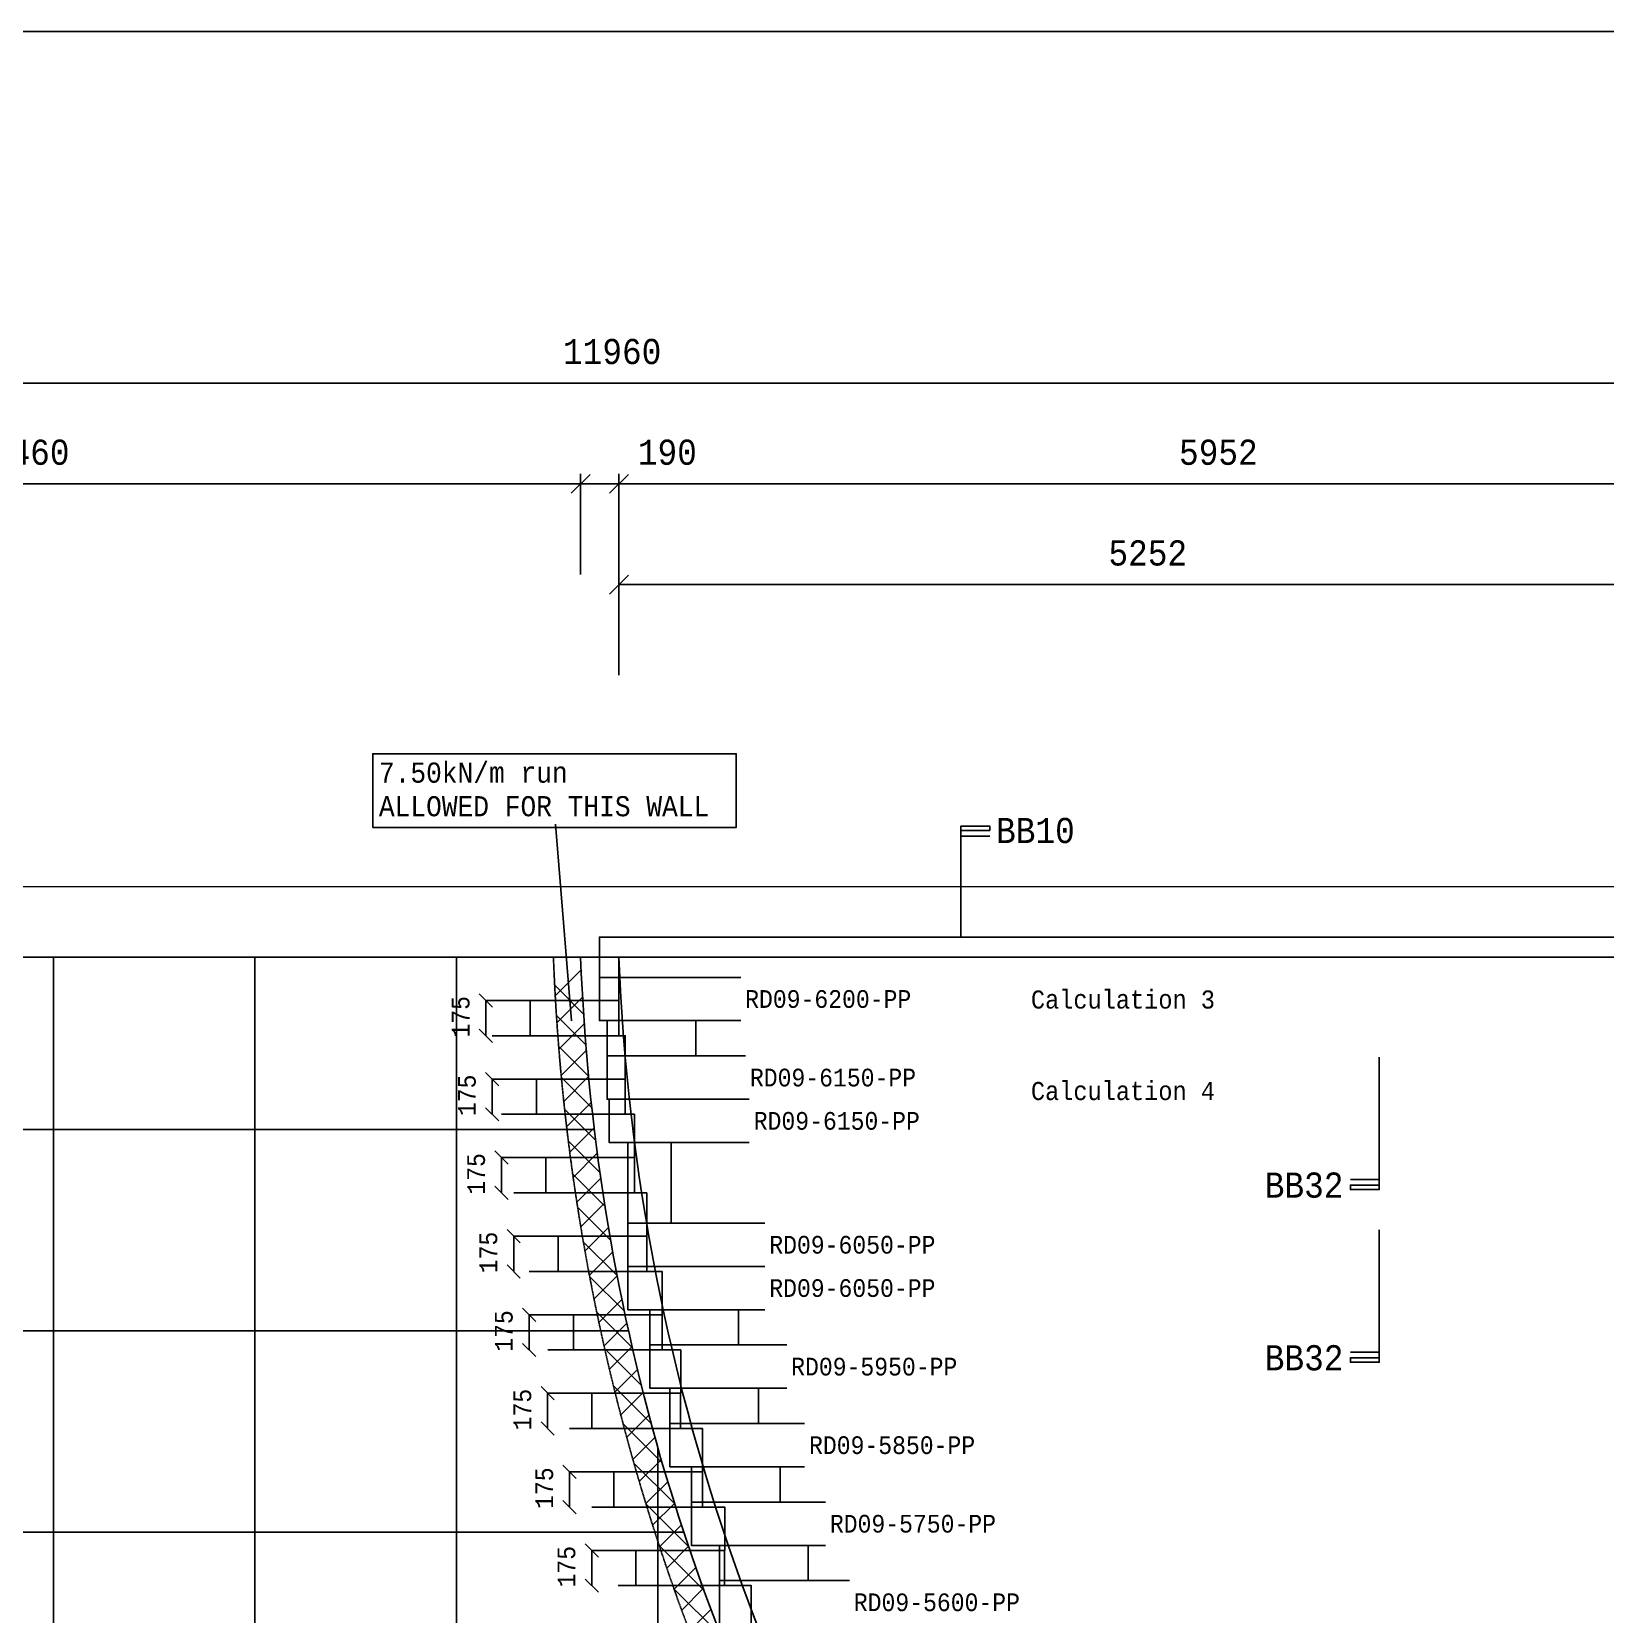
# Model space of a CAD drawing. Extents: x 0 to 40200, y 0 to 28450.
# Drawn here: x 9892 to 17702, y 20593 to 28450 of the extents above; entities that cross this region are included whole.
import ezdxf

# ---------------------------------------------------------------- set-up
doc = ezdxf.new("R2010")
doc.units = 0
doc.linetypes.add('HIDDEN2', pattern=[4.7625, 3.175, -1.5875])
for name, color, linetype in [('BEAMS', 7, 'CONTINUOUS'), ('BLOCKS', 7, 'CONTINUOUS'), ('SURVEY_LEVELS', 7, 'CONTINUOUS'), ('TITLE_BLOCK', 7, 'CONTINUOUS')]:
    doc.layers.add(name, color=color, linetype=linetype)
doc.styles.add('CADFONT1', font='monotxt.shx', dxfattribs={"width": 0.901937})
doc.dimstyles.new('EXPERTCAD-ISO', dxfattribs={"dimtxt": 100, "dimasz": 127, "dimexe": 50, "dimexo": 50, "dimgap": 50, "dimtad": 1, "dimdec": 4, "dimzin": 0, "dimtxsty": 'STANDARD', "dimblk": 'EXPERTCADARROW', "dimblk1": 'EXPERTCADARROW', "dimblk2": 'EXPERTCADARROW', "dimcen": 0.09, "dimclrd": 92, "dimclre": 92, "dimclrt": 92, "dimazin": 3, "dimtfac": 1, "dimtdec": 4, "dimtmove": 0, "dimatfit": 3, "dimtolj": 1, "dimtzin": 0})

# ---------------------------------------------------------------- blocks, each defined once
blk = doc.blocks.new('*X2')
at = {"layer": 'BEAMS', "color": 92, "linetype": 'CONTINUOUS'}
for points in [[(7225.9, 23000), (12685.2, 23000)], [(7399.1, 22000), (12855.6, 22000)], [(7677.3, 21000), (13128.3, 21000)]]:
    blk.add_lwpolyline(points, dxfattribs=at)
blk = doc.blocks.new('*X3')
at = {"layer": 'BEAMS', "color": 92, "linetype": 'CONTINUOUS'}
for points in [[(10000, 23855.1), (10000, 16682.4)], [(11000, 23855.1), (11000, 13408.2)], [(12000, 23855.1), (12000, 12255.5)], [(13000, 21423.1), (13000, 12255.5)]]:
    blk.add_lwpolyline(points, dxfattribs=at)
blk = doc.blocks.new('*X4')
at = {"layer": 'TITLE_BLOCK', "color": 92, "linetype": 'CONTINUOUS'}
for points in [[(12487.8, 23716.1), (12631.3, 23572.5)], [(12496.5, 23566), (12642.4, 23420)], [(12507.5, 23413.5), (12656, 23265.1)], [(12521, 23258.6), (12672.1, 23107.5)], [(12537, 23101.2), (12691, 22947.2)], [(12555.7, 22941), (12712.8, 22783.9)], [(12577.3, 22778), (12737.8, 22617.6)], [(12602, 22611.9), (12766, 22447.9)], [(12629.9, 22442.6), (12797.8, 22274.7)], [(12661.3, 22269.8), (12833.5, 22097.6)], [(12696.5, 22093.2), (12873.2, 21916.4)], [(12735.7, 21912.6), (12917.5, 21730.8)], [(12779.2, 21727.6), (12966.6, 21540.2)], [(12827.6, 21537.8), (13021.2, 21344.2)], [(12881.2, 21342.8), (13081.7, 21142.3)], [(12940.6, 21142), (13148.9, 20933.6)], [(13006.5, 20934.7), (13223.7, 20717.4)], [(13079.6, 20720.1), (13307.2, 20492.5)]]:
    blk.add_lwpolyline(points, dxfattribs=at)
blk = doc.blocks.new('*X5')
at = {"layer": 'TITLE_BLOCK', "color": 92, "linetype": 'CONTINUOUS'}
for points in [[(12490.6, 23662.9), (12619.3, 23791.6)], [(12498.9, 23529.8), (12626.2, 23657)], [(12508.7, 23398.2), (12634.6, 23524.1)], [(12520.1, 23268.1), (12644.6, 23392.7)], [(12532.9, 23139.5), (12656.2, 23262.8)], [(12547.1, 23012.3), (12669.2, 23134.4)], [(12562.7, 22886.4), (12683.6, 23007.4)], [(12579.6, 22761.9), (12699.4, 22881.8)], [(12597.8, 22638.7), (12716.6, 22757.5)], [(12617.3, 22516.8), (12735.1, 22634.6)], [(12638.1, 22396.1), (12754.9, 22512.9)], [(12660, 22276.7), (12775.9, 22392.5)], [(12683.1, 22158.4), (12798.1, 22273.3)], [(12707.4, 22041.2), (12821.5, 22155.3)], [(12732.8, 21925.2), (12846.1, 22038.5)], [(12759.3, 21810.3), (12871.8, 21922.7)], [(12786.9, 21696.4), (12898.6, 21808.1)], [(12815.6, 21583.7), (12926.5, 21694.6)], [(12845.2, 21471.9), (12955.5, 21582.2)], [(12875.9, 21361.2), (12985.5, 21470.8)], [(12907.6, 21251.5), (13016.5, 21360.4)], [(12940.3, 21142.8), (13048.6, 21251)], [(12974, 21035), (13081.6, 21142.6)], [(13008.6, 20928.2), (13115.6, 21035.2)], [(13044.1, 20822.3), (13150.6, 20928.7)], [(13080.6, 20717.4), (13186.5, 20823.2)], [(13118, 20613.3), (13223.3, 20718.6)], [(13156.2, 20510.1), (13261, 20614.9)]]:
    blk.add_lwpolyline(points, dxfattribs=at)
blk = doc.blocks.new('*D38')
at = {"layer": 'BEAMS', "color": 92, "linetype": 'CONTINUOUS'}
for points in [[(6846.1, 26752), (6752.4, 26658.2)], [(6799.2, 26255.1), (6799.2, 26755.1)], [(18712.2, 26658.2), (18806, 26752)], [(18759.1, 26255.1), (18759.1, 26755.1)], [(12779.2, 26705.1), (6799.2, 26705.1)], [(12779.2, 26705.1), (18759.1, 26705.1)]]:
    blk.add_lwpolyline(points, dxfattribs=at)
at = {"layer": 'BEAMS', "color": 92, "linetype": 'CONTINUOUS', "insert": (12529.2, 26924.6), "char_height": 125, "attachment_point": 1, "style": 'CADFONT1'}
blk.add_mtext('11960', dxfattribs=at)
blk = doc.blocks.new('EXPERTCADARROW')
at = {"layer": 'TITLE_BLOCK', "color": 92, "linetype": 'CONTINUOUS'}
for points in [[(0, 0), (-1, 0)], [(-0.6, 0.6), (0.6, -0.6)]]:
    blk.add_lwpolyline(points, dxfattribs=at)
blk = doc.blocks.new('*D39')
at = {"layer": 'BEAMS', "color": 92, "linetype": 'CONTINUOUS'}
for points in [[(7203.8, 26252), (7110, 26158.2)], [(12569.8, 26158.2), (12663.6, 26252)], [(12616.7, 25755.1), (12616.7, 26255.1)], [(9886.8, 26205.1), (7156.9, 26205.1)], [(9886.8, 26205.1), (12616.7, 26205.1)]]:
    blk.add_lwpolyline(points, dxfattribs=at)
at = {"layer": 'BEAMS', "color": 92, "linetype": 'CONTINUOUS', "insert": (9689.9, 26424.6), "char_height": 125, "attachment_point": 1, "style": 'CADFONT1'}
blk.add_mtext('5460', dxfattribs=at)
blk = doc.blocks.new('*D48')
at = {"layer": 'BEAMS', "color": 92, "linetype": 'CONTINUOUS'}
for points in [[(12594.6, 21267.1), (12528.6, 21333.1)], [(12561.6, 21217.4), (12561.6, 21300.1)], [(12561.6, 21217.4), (12561.6, 21125.1)], [(12528.6, 21158.1), (12594.6, 21092.1)]]:
    blk.add_lwpolyline(points, dxfattribs=at)
at = {"layer": 'BEAMS', "color": 92, "linetype": 'CONTINUOUS', "insert": (12392, 21116.2), "char_height": 88, "attachment_point": 1, "rotation": 90, "style": 'CADFONT1'}
blk.add_mtext('175', dxfattribs=at)
blk = doc.blocks.new('*D49')
at = {"layer": 'BEAMS', "color": 92, "linetype": 'CONTINUOUS'}
for points in [[(12704.5, 20877.1), (12638.5, 20943.1)], [(12671.5, 20827.4), (12671.5, 20910.1)], [(12671.5, 20827.4), (12671.5, 20735.1)], [(12638.5, 20768.1), (12704.5, 20702.1)]]:
    blk.add_lwpolyline(points, dxfattribs=at)
at = {"layer": 'BEAMS', "color": 92, "linetype": 'CONTINUOUS', "insert": (12501.9, 20726.2), "char_height": 88, "attachment_point": 1, "rotation": 90, "style": 'CADFONT1'}
blk.add_mtext('175', dxfattribs=at)
blk = doc.blocks.new('*D70')
at = {"layer": 'BEAMS', "color": 92, "linetype": 'CONTINUOUS'}
for points in [[(12853.8, 26252), (12760, 26158.2)], [(18712.2, 26158.2), (18806, 26252)], [(18759.1, 25755.1), (18759.1, 26255.1)], [(15783, 26205.1), (12806.9, 26205.1)], [(15783, 26205.1), (18759.1, 26205.1)]]:
    blk.add_lwpolyline(points, dxfattribs=at)
at = {"layer": 'BEAMS', "color": 92, "linetype": 'CONTINUOUS', "insert": (15586.1, 26424.6), "char_height": 125, "attachment_point": 1, "style": 'CADFONT1'}
blk.add_mtext('5952', dxfattribs=at)
blk = doc.blocks.new('*D71')
at = {"layer": 'TITLE_BLOCK', "color": 92, "linetype": 'CONTINUOUS'}
for points in [[(12853.8, 25752), (12760, 25658.2)], [(12806.9, 25255.1), (12806.9, 25755.1)], [(15432.8, 25705.1), (12806.9, 25705.1)], [(15432.8, 25705.1), (18058.7, 25705.1)], [(18011.8, 25658.2), (18105.6, 25752)], [(18058.7, 24668.6), (18058.7, 25755.1)]]:
    blk.add_lwpolyline(points, dxfattribs=at)
at = {"layer": 'TITLE_BLOCK', "color": 92, "linetype": 'CONTINUOUS', "insert": (15235.9, 25924.6), "char_height": 125, "attachment_point": 1, "style": 'CADFONT1'}
blk.add_mtext('5252', dxfattribs=at)
blk = doc.blocks.new('*D72')
at = {"layer": 'BEAMS', "color": 92, "linetype": 'CONTINUOUS'}
for points in [[(12210.6, 23217.1), (12144.6, 23283.1)], [(12177.6, 23167.4), (12177.6, 23250.1)], [(12144.6, 23108.1), (12210.6, 23042.1)], [(12177.6, 23167.4), (12177.6, 23075.1)]]:
    blk.add_lwpolyline(points, dxfattribs=at)
at = {"layer": 'BEAMS', "color": 92, "linetype": 'CONTINUOUS', "insert": (12008, 23066.2), "char_height": 88, "attachment_point": 1, "rotation": 90, "style": 'CADFONT1'}
blk.add_mtext('175', dxfattribs=at)
blk = doc.blocks.new('*D73')
at = {"layer": 'BEAMS', "color": 92, "linetype": 'CONTINUOUS'}
for points in [[(12256.4, 22827.1), (12190.4, 22893.1)], [(12223.4, 22777.4), (12223.4, 22860.1)], [(12190.4, 22718.1), (12256.4, 22652.1)], [(12223.4, 22777.4), (12223.4, 22685.1)]]:
    blk.add_lwpolyline(points, dxfattribs=at)
at = {"layer": 'BEAMS', "color": 92, "linetype": 'CONTINUOUS', "insert": (12053.8, 22676.2), "char_height": 88, "attachment_point": 1, "rotation": 90, "style": 'CADFONT1'}
blk.add_mtext('175', dxfattribs=at)
blk = doc.blocks.new('*D74')
at = {"layer": 'BEAMS', "color": 92, "linetype": 'CONTINUOUS'}
for points in [[(12393.8, 22047.1), (12327.8, 22113.1)], [(12360.8, 21997.4), (12360.8, 22080.1)], [(12327.8, 21938.1), (12393.8, 21872.1)], [(12360.8, 21997.4), (12360.8, 21905.1)]]:
    blk.add_lwpolyline(points, dxfattribs=at)
at = {"layer": 'BEAMS', "color": 92, "linetype": 'CONTINUOUS', "insert": (12191.2, 21896.2), "char_height": 88, "attachment_point": 1, "rotation": 90, "style": 'CADFONT1'}
blk.add_mtext('175', dxfattribs=at)
blk = doc.blocks.new('*D75')
at = {"layer": 'BEAMS', "color": 92, "linetype": 'CONTINUOUS'}
for points in [[(12486, 21657.1), (12420, 21723.1)], [(12453, 21607.4), (12453, 21690.1)], [(12420, 21548.1), (12486, 21482.1)], [(12453, 21607.4), (12453, 21515.1)]]:
    blk.add_lwpolyline(points, dxfattribs=at)
at = {"layer": 'BEAMS', "color": 92, "linetype": 'CONTINUOUS', "insert": (12283.4, 21506.2), "char_height": 88, "attachment_point": 1, "rotation": 90, "style": 'CADFONT1'}
blk.add_mtext('175', dxfattribs=at)
blk = doc.blocks.new('*D76')
at = {"layer": 'BEAMS', "color": 92, "linetype": 'CONTINUOUS'}
for points in [[(12317.3, 22437.1), (12251.3, 22503.1)], [(12284.3, 22387.4), (12284.3, 22470.1)], [(12251.3, 22328.1), (12317.3, 22262.1)], [(12284.3, 22387.4), (12284.3, 22295.1)]]:
    blk.add_lwpolyline(points, dxfattribs=at)
at = {"layer": 'BEAMS', "color": 92, "linetype": 'CONTINUOUS', "insert": (12114.7, 22286.2), "char_height": 88, "attachment_point": 1, "rotation": 90, "style": 'CADFONT1'}
blk.add_mtext('175', dxfattribs=at)
blk = doc.blocks.new('*D77')
at = {"layer": 'BEAMS', "color": 92, "linetype": 'CONTINUOUS'}
for points in [[(12179.8, 23607.1), (12113.8, 23673.1)], [(12146.8, 23557.4), (12146.8, 23640.1)], [(12113.8, 23498.1), (12179.8, 23432.1)], [(12146.8, 23557.4), (12146.8, 23465.1)]]:
    blk.add_lwpolyline(points, dxfattribs=at)
at = {"layer": 'BEAMS', "color": 92, "linetype": 'CONTINUOUS', "insert": (11977.2, 23456.2), "char_height": 88, "attachment_point": 1, "rotation": 90, "style": 'CADFONT1'}
blk.add_mtext('175', dxfattribs=at)
blk = doc.blocks.new('*D78')
at = {"layer": 'BEAMS', "color": 92, "linetype": 'CONTINUOUS'}
for points in [[(12569.8, 26158.2), (12663.6, 26252)], [(12853.8, 26252), (12760, 26158.2)], [(12806.9, 25755.1), (12806.9, 26255.1)], [(12413.6, 26205.1), (12616.7, 26205.1)], [(12806.9, 26205.1), (12616.7, 26205.1)], [(13203.8, 26205.1), (12806.9, 26205.1)]]:
    blk.add_lwpolyline(points, dxfattribs=at)
at = {"layer": 'BEAMS', "color": 92, "linetype": 'CONTINUOUS', "insert": (12900.6, 26424.6), "char_height": 125, "attachment_point": 1, "style": 'CADFONT1'}
blk.add_mtext('190', dxfattribs=at)

msp = doc.modelspace()

# ---------------------------------------------------------------- linework, layer by layer
at = {"layer": 'BEAMS', "color": 172, "linetype": 'CONTINUOUS'}
for points in [[(12146.81186, 23855.099), (12806.81186, 23855.099), (12806.81186, 23640.099), (12146.81186, 23640.099)], [(13411.04099, 23540.09903), (12710.07744, 23540.09903), (12710.07744, 23755.09903), (13411.04099, 23755.09903)], [(12177.59195, 23465.09751), (12837.59195, 23465.09751), (12837.59195, 23250.09751), (12177.59195, 23250.09751)], [(13434.79287, 23150.09903), (12748.12828, 23150.09903), (12748.12828, 23365.09903), (13434.79287, 23365.09903)], [(13453.62961, 22935.09903), (12758.47782, 22935.09903), (12758.47782, 23150.09903), (13453.62961, 23150.09903)], [(12223.3636, 23075.09751), (12883.3636, 23075.09751), (12883.3636, 22860.09751), (12223.3636, 22860.09751)], [(12284.3299, 22685.09751), (12944.3299, 22685.09751), (12944.3299, 22470.09751), (12284.3299, 22470.09751)], [(13530.80439, 22320.09903), (12850.91542, 22320.09903), (12850.91542, 22535.09903), (13530.80439, 22535.09903)], [(13530.80439, 22105.09903), (12850.91542, 22105.09903), (12850.91542, 22320.09903), (13530.80439, 22320.09903)], [(12360.76699, 22295.09751), (13020.76699, 22295.09751), (13020.76699, 22080.09751), (12360.76699, 22080.09751)], [(13639.45528, 21715.09903), (12960.629, 21715.09903), (12960.629, 21930.09903), (13639.45528, 21930.09903)], [(12453.03065, 21905.09751), (13113.03065, 21905.09751), (13113.03065, 21690.09751), (12453.03065, 21690.09751)], [(13728.07029, 21325.09903), (13059.31401, 21325.09903), (13059.31401, 21540.09903), (13728.07029, 21540.09903)], [(12561.56499, 21515.09751), (13221.56499, 21515.09751), (13221.56499, 21300.09751), (12561.56499, 21300.09751)], [(13831.51475, 20935.09903), (13166.17112, 20935.09903), (13166.17112, 21150.09903), (13831.51475, 21150.09903)], [(12671.46997, 21125.09751), (13331.46997, 21125.09751), (13331.46997, 20910.09751), (12671.46997, 20910.09751)], [(13950.29436, 20545.09903), (13306.38389, 20545.09903), (13306.38389, 20760.09903), (13950.29436, 20760.09903)], [(12803.1432, 20735.09751), (13463.1432, 20735.09751), (13463.1432, 20520.09751), (12803.1432, 20520.09751)]]:
    msp.add_lwpolyline(points, dxfattribs=at)
at = {"layer": 'BLOCKS', "color": 1, "linetype": 'CONTINUOUS'}
msp.add_line((12491.93843, 24515.85041), (12571.31343, 23538.54572), dxfattribs=at)
at = {"layer": 'BLOCKS', "color": 172, "linetype": 'CONTINUOUS'}
msp.add_lwpolyline([(11585.37077, 24499.13643), (11585.37077, 24865.14337), (13388.94716, 24865.14337), (13388.94716, 24499.13643), (11585.37077, 24499.13643)], dxfattribs=at)
at = {"layer": 'BLOCKS', "color": 11, "linetype": 'CONTINUOUS'}
for points in [[(12710.07744, 23755.09903), (12710.07744, 23955.09903), (18910.07744, 23955.09903), (18910.07744, 23755.09903)], [(12806.59195, 23640.09751), (12366.59195, 23640.09751), (12366.59195, 23465.09751), (12806.59195, 23465.09751)], [(12806.59195, 23640.09751), (12806.59195, 23465.09751)], [(12748.12828, 23365.09903), (12748.12828, 23540.09903)], [(12748.12828, 23540.09903), (13188.12828, 23540.09903), (13188.12828, 23365.09903), (12748.12828, 23365.09903)], [(12837.3636, 23250.09751), (12397.3636, 23250.09751), (12397.3636, 23075.09751), (12837.3636, 23075.09751)], [(12837.3636, 23250.09751), (12837.3636, 23075.09751)], [(12850.91542, 22535.09903), (12850.91542, 22935.09903)], [(12850.91542, 22935.09903), (13065.91542, 22935.09903), (13065.91542, 22535.09903), (12850.91542, 22535.09903)], [(12883.3299, 22860.09751), (12443.3299, 22860.09751), (12443.3299, 22685.09751), (12883.3299, 22685.09751)], [(12883.3299, 22860.09751), (12883.3299, 22685.09751)], [(12944.76699, 22470.09751), (12504.76699, 22470.09751), (12504.76699, 22295.09751), (12944.76699, 22295.09751)], [(12944.76699, 22470.09751), (12944.76699, 22295.09751)], [(13021.03065, 22080.09751), (12581.03065, 22080.09751), (12581.03065, 21905.09751), (13021.03065, 21905.09751)], [(12960.629, 21930.09903), (12960.629, 22105.09903)], [(12960.629, 22105.09903), (13400.629, 22105.09903), (13400.629, 21930.09903), (12960.629, 21930.09903)], [(13021.03065, 22080.09751), (13021.03065, 21905.09751)], [(13112.56499, 21690.09751), (12672.56499, 21690.09751), (12672.56499, 21515.09751), (13112.56499, 21515.09751)], [(13059.31401, 21540.09903), (13059.31401, 21715.09903)], [(13059.31401, 21715.09903), (13499.31401, 21715.09903), (13499.31401, 21540.09903), (13059.31401, 21540.09903)], [(13112.56499, 21690.09751), (13112.56499, 21515.09751)], [(13221.46997, 21300.09751), (12781.46997, 21300.09751), (12781.46997, 21125.09751), (13221.46997, 21125.09751)], [(13166.17112, 21150.09903), (13166.17112, 21325.09903)], [(13166.17112, 21325.09903), (13606.17112, 21325.09903), (13606.17112, 21150.09903), (13166.17112, 21150.09903)], [(13221.46997, 21300.09751), (13221.46997, 21125.09751)], [(13331.1432, 20910.09751), (12891.1432, 20910.09751), (12891.1432, 20735.09751), (13331.1432, 20735.09751)], [(13306.38389, 20760.09903), (13306.38389, 20935.09903)], [(13306.38389, 20935.09903), (13746.38389, 20935.09903), (13746.38389, 20760.09903), (13306.38389, 20760.09903)], [(13331.1432, 20910.09751), (13331.1432, 20735.09751)]]:
    msp.add_lwpolyline(points, dxfattribs=at)
at = {"layer": 'SURVEY_LEVELS', "color": 1, "linetype": 'HIDDEN2'}
msp.add_lwpolyline([(16426.68446, 12255.50053), (16426.68446, 12255.50053, 0.0800243485), (15756.62199, 15615.3061), (15174.6718, 16909.78824), (15174.6718, 16909.78824, 0.0279540928), (14551.47187, 17939.3481), (14551.47187, 17939.3481, -0.0315660564), (13767.92429, 19174.71363), (13767.92429, 19174.71363, -0.0590421114), (12838.89538, 21495.39946), (12838.89538, 21495.39946, -0.056352231), (12481.64868, 23855.09903)], format="xyb", dxfattribs=at)
at = {"layer": 'TITLE_BLOCK', "color": 172, "linetype": 'CONTINUOUS'}
msp.add_line((7156.89273, 23855.1005), (12616.71878, 23855.09903), dxfattribs=at)
msp.add_lwpolyline([(0, 28450), (0, 0), (40200, 0), (40200, 28450), (0, 28450)], dxfattribs=at)
for points in [[(6799.23148, 24205.1005), (6799.23148, 24205.1005, 0.1546097255), (8769.85919, 18084.28116), (8769.85919, 18084.28116, -0.0980231878), (10482.56309, 14277.86262), (10482.56309, 14277.86262, -0.0557292213), (10759.11407, 11905.502), (18759.11407, 11905.50053), (18759.11407, 11405.09175), (24608.83092, 11405.09175), (24608.83092, 17940.09175), (26009.21692, 17940.09175), (26009.21692, 24705.09175), (18759.11407, 24705.09175), (18759.11407, 24205.09903), (6799.23039, 24205.33423)], [(16751.90221, 12255.50053), (16751.90221, 12255.50053, 0.1018814118), (15691.87017, 16603.78556), (15691.87017, 16603.78556, 0.0415260187), (14769.34947, 18195.80432), (14769.34947, 18195.80432, -0.0699987082), (13416.55369, 20743.17208), (13416.55369, 20743.17208, -0.0774566221), (12806.88668, 23855.09903), (18759.11407, 23855.09903), (18759.11407, 22647.59903), (19159.11407, 22647.09903), (19159.11407, 24305.09175), (21759.11407, 24305.09175), (21759.11407, 11805.09175), (20978.83092, 11805.09175)], [(11102.00149, 12255.502), (16561.61793, 12255.50053), (16561.61793, 12255.50053, 0.0989820248), (15569.69907, 16416.34401), (15569.69907, 16416.34401, 0.0528106391), (14394.46366, 18390.50574), (14394.46366, 18390.50574, -0.0751206603), (13013.67884, 21370.34903), (13013.67884, 21370.34903, -0.0601824845), (12616.71878, 23855.09903)]]:
    msp.add_lwpolyline(points, format="xyb", dxfattribs=at)
at = {"layer": 'TITLE_BLOCK', "color": 211, "linetype": 'CONTINUOUS'}
for points in [[(14503.85222, 23955.09903), (14503.85222, 24506.31431), (14647.16819, 24506.31431), (14647.16819, 24484.26569), (14503.85222, 24484.26569), (14503.85222, 24456.70493), (14647.16819, 24456.70493)], [(16579.97327, 23359.339), (16579.97327, 22701.64372), (16436.6573, 22701.64372), (16436.6573, 22723.69233), (16579.97327, 22723.69233), (16579.97327, 22751.25309), (16436.6573, 22751.25309)], [(16579.97327, 22502.089), (16579.97327, 21844.39372), (16436.6573, 21844.39372), (16436.6573, 21866.44233), (16579.97327, 21866.44233), (16579.97327, 21894.00309), (16436.6573, 21894.00309)]]:
    msp.add_lwpolyline(points, dxfattribs=at)

# ---------------------------------------------------------------- block references
at = {"layer": 'BEAMS', "color": 92}
for name in ['*X3', '*X2']:
    msp.add_blockref(name, (0, 0), dxfattribs=at)
at = {"layer": 'TITLE_BLOCK', "color": 92}
for name in ['*X5', '*X4']:
    msp.add_blockref(name, (0, 0), dxfattribs=at)

# ---------------------------------------------------------------- texts
at = {"layer": 'BEAMS', "color": 1, "linetype": 'CONTINUOUS', "char_height": 88, "attachment_point": 1, "style": 'CADFONT1'}
for s, insert in [('RD09-6200-PP', (13433.04099, 23691.59903)), ('RD09-6150-PP', (13456.79287, 23301.59903)), ('RD09-6150-PP', (13475.62961, 23086.59903)), ('RD09-6050-PP', (13552.80439, 22471.59903)), ('RD09-6050-PP', (13552.80439, 22256.59903)), ('RD09-5950-PP', (13661.45528, 21866.59903)), ('RD09-5850-PP', (13750.07029, 21476.59903)), ('RD09-5750-PP', (13853.51475, 21086.59903)), ('RD09-5600-PP', (13972.29436, 20696.59903))]:
    msp.add_mtext(s, dxfattribs=dict(at, insert=insert))
at = {"layer": 'BLOCKS', "color": 1, "linetype": 'CONTINUOUS', "attachment_point": 1, "style": 'CADFONT1'}
for s, insert, char_height in [('7.50kN/m run\\PALLOWED FOR THIS WALL', (11615.59347, 24821.41653), 99.9998), ('BB10', (14678.41807, 24546.76544), 124.999496), ('BB32', (16011.65901, 22786.19208), 124.999496), ('BB32', (16011.65901, 21928.94208), 124.999496)]:
    msp.add_mtext(s, dxfattribs=dict(at, insert=insert, char_height=char_height))
at = {"layer": 'TITLE_BLOCK', "color": 1, "linetype": 'CONTINUOUS', "char_height": 90.000328, "attachment_point": 1, "style": 'CADFONT1'}
for s, insert in [('Calculation 3', (14851.12403, 23690.04237)), ('Calculation 4', (14851.12403, 23235.84098))]:
    msp.add_mtext(s, dxfattribs=dict(at, insert=insert))

# ---------------------------------------------------------------- dimensions: what is measured, and where the dimension line sits
at = {"layer": 'BEAMS', "color": 92, "linetype": 'CONTINUOUS'}
for base, p1, p2, text, override, picture, middle in [((18759.11407, 26705.09175), (6799.23039, 26205.09175), (18759.11407, 26205.09175), '11960', {"dimtxt": 125, "dimasz": 78.125, "dimgap": 94.55, "dimtxsty": 'CADFONT1', "dimatfit": 1}, '*D38', (12779.17223, 26705.09175)), ((12616.71878, 26205.09175), (7156.89273, 25705.09175), (12616.71878, 25705.09175), '5460', {"dimtxt": 125, "dimasz": 78.125, "dimgap": 94.55, "dimtxsty": 'CADFONT1', "dimse1": 1, "dimatfit": 1}, '*D39', (9886.80576, 26205.09175)), ((12806.88668, 26205.09175), (12616.71878, 25705.09175), (12806.88668, 25705.09175), '190', {"dimtxt": 125, "dimasz": 78.125, "dimgap": 94.55, "dimtxsty": 'CADFONT1', "dimse1": 1, "dimatfit": 1}, '*D78', (13044.38668, 26205.09175)), ((18759.11407, 26205.09175), (12806.88668, 25705.09175), (18759.11407, 25705.09175), '5952', {"dimtxt": 125, "dimasz": 78.125, "dimgap": 94.55, "dimtxsty": 'CADFONT1', "dimse1": 1, "dimatfit": 1}, '*D70', (15783.00038, 26205.09175))]:
    dim = msp.add_linear_dim(base=base, p1=p1, p2=p2, text=text, dimstyle='EXPERTCAD-ISO', override=override, dxfattribs=at)
    dim.commit()
    dim.dimension.update_dxf_attribs({"geometry": picture, "text_midpoint": middle, "dimtype": 160})
for base, p1, p2, picture, middle in [((12146.81186, 23640.099), (12146.81186, 23465.099), (12146.81186, 23640.099), '*D77', (12146.81186, 23557.41565)), ((12177.59195, 23250.09751), (12177.59195, 23075.09751), (12177.59195, 23250.09751), '*D72', (12177.59195, 23167.41415)), ((12223.3636, 22860.09751), (12223.3636, 22685.09751), (12223.3636, 22860.09751), '*D73', (12223.3636, 22777.41415)), ((12284.3299, 22470.09751), (12284.3299, 22295.09751), (12284.3299, 22470.09751), '*D76', (12284.3299, 22387.41415)), ((12360.76699, 22080.09751), (12360.76699, 21905.09751), (12360.76699, 22080.09751), '*D74', (12360.76699, 21997.41415)), ((12453.03065, 21690.09751), (12453.03065, 21515.09751), (12453.03065, 21690.09751), '*D75', (12453.03065, 21607.41415)), ((12561.56499, 21300.09751), (12561.56499, 21125.09751), (12561.56499, 21300.09751), '*D48', (12561.56499, 21217.41415)), ((12671.46997, 20910.09751), (12671.46997, 20735.09751), (12671.46997, 20910.09751), '*D49', (12671.46997, 20827.41415))]:
    dim = msp.add_linear_dim(base=base, p1=p1, p2=p2, angle=90, text='175', dimstyle='EXPERTCAD-ISO', override={"dimtxt": 88, "dimasz": 55, "dimgap": 81.6, "dimtxsty": 'CADFONT1', "dimse2": 1}, dxfattribs=at)
    dim.commit()
    dim.dimension.update_dxf_attribs({"geometry": picture, "text_midpoint": middle, "dimtype": 160})
at = {"layer": 'TITLE_BLOCK', "color": 92, "linetype": 'CONTINUOUS'}
dim = msp.add_linear_dim(base=(18058.68609, 25705.09175), p1=(12806.88668, 25205.09175), p2=(18058.68609, 24618.5987), text='5252', dimstyle='EXPERTCAD-ISO', override={"dimtxt": 125, "dimasz": 78.125, "dimgap": 94.55, "dimtxsty": 'CADFONT1', "dimatfit": 1}, dxfattribs=at)
dim.commit()
dim.dimension.update_dxf_attribs({"geometry": '*D71', "text_midpoint": (15432.78639, 25705.09175), "dimtype": 160})

doc.saveas('drawing.dxf')
